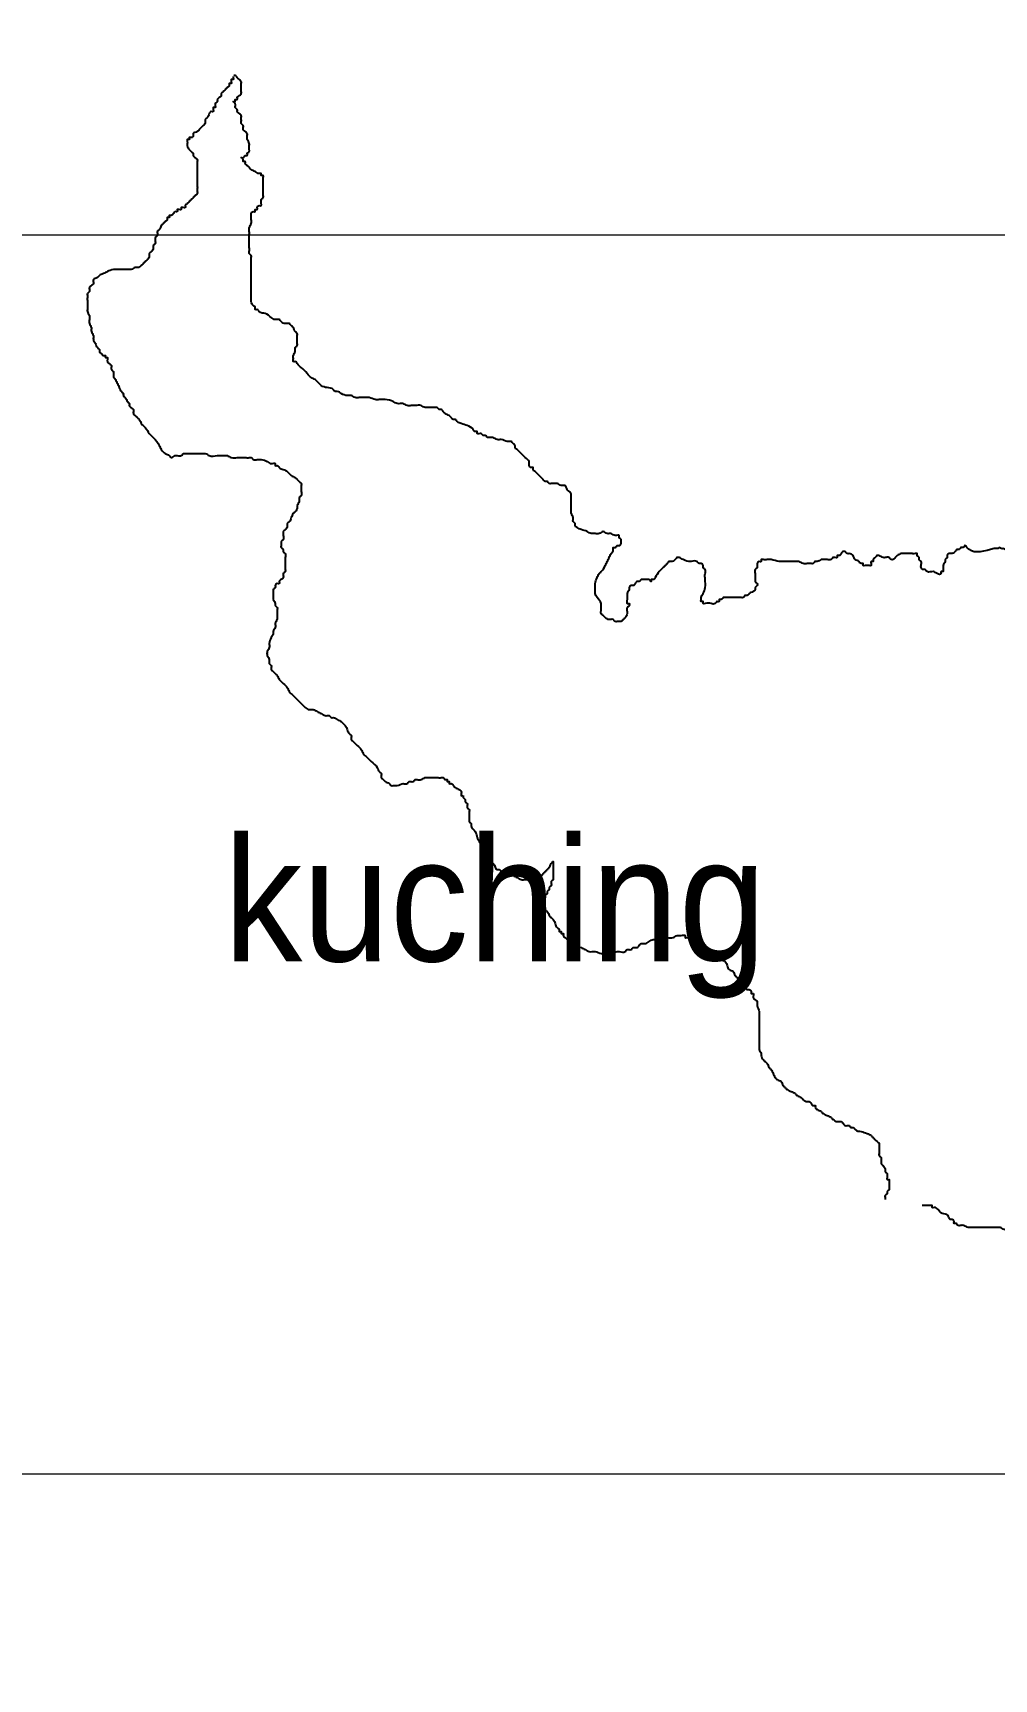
# Model space of a CAD drawing. Header units: metres. Extents: x -400 to 2000400, y -400 to 948520.
# Drawn here: x 904771 to 982331, y 83429 to 216285 of the extents above; entities that cross this region are included whole.
import ezdxf
from ezdxf.enums import TextEntityAlignment as Align

# ---------------------------------------------------------------- set-up
doc = ezdxf.new("R2010")
doc.units = ezdxf.units.M
doc.header["$LTSCALE"] = 1600
for name, color, linetype, lineweight in [('1', 7, 'Continuous', 25), ('2', 7, 'Continuous', 25), ('3', 7, 'Continuous', 13)]:
    doc.layers.add(name, color=color, linetype=linetype, lineweight=lineweight)

msp = doc.modelspace()

# ---------------------------------------------------------------- linework, layer by layer
at = {"layer": '1'}
for points in [[(665751, 169924), (665751, 169863), (665690, 169863), (665690, 169802), (665690, 169741), (665690, 169741), (665651, 169778)], [(920940, 212775), (920940, 212678), (920940, 212516), (920779, 212516), (920779, 212355), (920779, 212194), (920617, 212194), (920617, 212032), (920456, 211871), (920295, 211709), (920133, 211548), (919972, 211387), (919972, 211225), (919811, 211064), (919649, 210902), (919649, 210741), (919488, 210580), (919488, 210418), (919488, 210257), (919327, 210257), (919327, 210095), (919327, 209934), (919165, 209934), (919004, 209772), (918842, 209450), (918681, 209288), (918681, 209127), (918520, 208804), (918197, 208481), (918036, 208320), (917713, 208158), (917713, 207997), (917552, 207836), (917390, 207836), (917390, 207674), (917229, 207674), (917229, 207513), (917229, 207351), (917229, 207190), (917390, 206867), (917552, 206706), (917713, 206544), (917713, 206383), (917874, 206222), (918036, 206060), (918036, 205899), (918036, 205737), (918036, 205576), (918036, 205415), (918036, 205253), (918036, 205092), (918036, 204930), (918036, 204769), (918036, 204607), (918036, 204446), (918036, 203962), (918036, 203639), (918036, 203478), (918036, 203316), (917874, 203155), (917713, 202993), (917552, 202832), (917390, 202671), (917229, 202509), (917068, 202348), (917068, 202186), (916906, 202186), (916745, 202186), (916745, 202025), (916584, 202025), (916422, 202025), (916422, 201864), (916261, 201864), (915938, 201541), (915777, 201541), (915777, 201379), (915616, 201379), (915616, 201218), (915454, 201057), (915293, 200895), (915132, 200734), (914970, 200411), (914809, 200249), (914809, 199927), (914647, 199765), (914647, 199604)], [(921585, 212194), (921585, 212355), (921424, 212516), (921263, 212678), (921101, 212839), (921014, 212839)], [(922392, 196053), (922392, 196537), (922392, 196860), (922392, 197344), (922392, 197506), (922392, 197667), (922392, 197828), (922392, 197990), (922392, 198151), (922392, 198313), (922231, 198474), (922231, 198635), (922231, 198958), (922231, 199120), (922231, 199442), (922231, 199927), (922231, 200249), (922231, 200572), (922392, 200895), (922392, 201218), (922392, 201541), (922392, 201702), (922553, 201864), (922715, 201864), (922715, 202025), (922876, 202025), (922876, 202186), (923037, 202348), (923199, 202348), (923199, 202509), (923199, 202671), (923199, 202832), (923360, 202993), (923360, 203155), (923360, 203478), (923360, 203639), (923360, 203800), (923360, 204123), (923360, 204285), (923360, 204446), (923360, 204607), (923360, 204769), (923199, 204769), (923199, 204930), (923037, 204930), (922715, 205092), (922392, 205253), (922069, 205576), (921908, 205737), (921908, 205899), (921747, 205899), (921747, 206060), (921585, 206222), (921747, 206222), (921908, 206383), (922069, 206383), (922069, 206544), (922231, 206706), (922231, 206867), (922231, 207029), (922231, 207190), (922231, 207351), (922069, 207674), (922069, 207997), (922069, 208158), (921908, 208320), (921747, 208481), (921747, 208643), (921747, 208804), (921585, 208965), (921585, 209127), (921585, 209288), (921585, 209450), (921585, 209611), (921424, 209772), (921263, 209934), (921263, 210095), (921101, 210257), (921101, 210580), (920940, 210741), (921101, 210741), (921101, 210902), (921263, 210902), (921263, 211064), (921424, 211225), (921585, 211387), (921585, 211548), (921585, 211709), (921585, 211871), (921585, 212032), (921585, 212194)], [(914647, 199604), (914647, 199442), (914647, 199281), (914486, 199120), (914486, 198958), (914325, 198635), (914163, 198474), (914163, 198313), (914002, 197990), (913841, 197828), (913679, 197667), (913518, 197506), (913195, 197344), (913034, 197344), (912711, 197183), (912550, 197183), (912389, 197183), (912227, 197183), (912066, 197183), (911743, 197183), (911259, 197183), (910775, 197021), (910453, 196860), (910130, 196699), (909968, 196537), (909646, 196376), (909646, 196053), (909484, 195891), (909323, 195730), (909323, 195569), (909323, 195407), (909162, 195246), (909162, 195084), (909162, 194923), (909162, 194600), (909162, 194277), (909162, 193955), (909162, 193793), (909323, 193470), (909323, 193148), (909323, 192825), (909484, 192502), (909484, 192179), (909646, 191856), (909646, 191533), (909807, 191211), (909968, 190888), (910130, 190726), (910130, 190565), (910291, 190404), (910453, 190242), (910614, 190242), (910614, 190081), (910775, 190081), (910775, 189919), (910775, 189758), (910937, 189597), (911098, 189435), (911098, 189112), (911259, 188951), (911259, 188628), (911421, 188305), (911582, 187983), (911743, 187660), (911905, 187337), (912066, 187175), (912066, 187014), (912227, 186853), (912389, 186530), (912550, 186368), (912550, 186207), (912711, 186046), (912873, 185884), (912873, 185723), (912873, 185561), (913034, 185400), (913195, 185239), (913357, 185077), (913518, 184754), (913841, 184432), (914163, 183947), (914486, 183625), (914970, 182979), (915132, 182656), (915454, 182333), (915777, 182172), (915938, 182010), (916261, 182172), (916422, 182172), (916745, 182172), (916906, 182333)], [(941431, 183625), (941269, 183786), (941108, 183786), (940947, 183947), (940624, 183947), (940624, 184109), (940463, 184109), (940301, 184270), (939817, 184593), (939333, 184754), (939011, 184916), (938849, 185077), (938688, 185077), (938527, 185239), (938365, 185400), (938043, 185561), (937881, 185723), (937720, 185884), (937559, 185884), (937397, 186046), (937236, 186046), (937074, 186046), (936913, 186046), (936752, 186046), (936590, 186046), (936429, 186046), (936106, 186207), (935622, 186207), (935300, 186207), (934977, 186207), (934654, 186368), (934170, 186368), (933848, 186530), (933202, 186691), (932718, 186691), (932395, 186691), (931911, 186853), (931589, 186853), (931266, 186853), (931105, 186853), (930782, 186853), (930459, 187014), (930298, 187014), (930137, 187014), (929653, 187175), (929330, 187337), (929169, 187337), (929007, 187498), (928523, 187660), (928039, 187821), (927878, 187983), (927716, 188144), (927555, 188305), (927232, 188467), (926910, 188790), (926426, 189274), (926103, 189597), (925942, 189758), (925780, 189758), (925780, 189919), (925780, 190081), (925780, 190242), (925942, 190565), (925942, 190888), (926103, 191049), (926103, 191211), (926103, 191533), (926103, 191856), (926103, 192018), (925942, 192179), (925780, 192502), (925619, 192663), (925458, 192825), (925135, 192825), (924812, 192986), (924651, 193148), (924328, 193148), (924006, 193309), (923521, 193632), (923037, 193793), (922876, 193955), (922715, 193955), (922715, 194116), (922553, 194277), (922392, 194600), (922392, 194762), (922392, 195084), (922392, 195246), (922392, 195407), (922392, 195730), (922392, 196053)], [(952241, 168775), (952080, 168775), (951918, 168775), (951757, 168775), (951596, 168936), (951273, 168936), (950950, 169098), (950789, 169259), (950627, 169421), (950627, 169743), (950627, 169905), (950627, 170228), (950305, 170712), (950143, 171035), (950143, 171358), (950143, 171842), (950305, 172326), (950466, 172649), (950627, 172810), (950950, 173294), (951112, 173617), (951273, 173940), (951434, 174263), (951596, 174586), (951596, 174747), (951757, 174747), (951918, 174909), (952080, 174909), (952241, 175070), (952241, 175231), (952241, 175393), (952080, 175554), (952080, 175716), (951757, 175716), (951434, 175877), (951112, 175877), (950789, 176038), (950466, 175877), (950143, 175877), (949982, 175877), (949821, 175877), (949498, 176038), (949014, 176200), (948691, 176361), (948530, 176523), (948530, 176684), (948369, 176845), (948369, 177168), (948207, 177491), (948207, 177814), (948207, 178137), (948207, 178459), (948207, 178621), (948207, 178782), (948207, 178944), (948207, 179105), (948046, 179267), (947885, 179428), (947723, 179751), (947401, 179751), (947078, 179912), (946917, 179912), (946594, 179912), (946433, 179912), (946271, 180074), (946110, 180074), (945948, 180235), (945626, 180558), (945464, 180719), (945303, 180881), (945142, 181042), (945142, 181203), (944980, 181203), (944819, 181365), (944819, 181688), (944496, 182010), (944335, 182172), (944174, 182333), (944012, 182495), (943851, 182656), (943690, 182817), (943690, 182979), (943528, 183140), (943367, 183302), (943206, 183302), (943044, 183302), (942560, 183463), (942238, 183463), (941915, 183625), (941592, 183625), (941431, 183625)], [(916906, 182333), (917229, 182333), (917390, 182333), (917552, 182333), (917874, 182333), (918197, 182333), (918520, 182333), (918681, 182333), (919004, 182172), (919649, 182172), (920133, 182172), (920456, 182172), (920779, 182010), (921263, 182010), (921424, 182010), (921585, 182010), (921908, 182010), (922231, 182010), (922392, 182010), (922553, 181849), (922876, 181849), (923199, 181849), (923683, 181688), (924006, 181526), (924328, 181526), (924328, 181365), (924490, 181365), (924651, 181203), (924974, 181042), (925296, 180881), (925458, 180719), (925619, 180558), (925942, 180396), (926103, 180235), (926264, 180074), (926426, 179912), (926426, 179751), (926426, 179589), (926426, 179428), (926426, 179267), (926426, 178944), (926264, 178782), (926264, 178459), (926103, 178137), (926103, 177975), (925942, 177652), (925780, 177491), (925619, 177168), (925458, 176845), (925296, 176684), (925296, 176523), (925135, 176200), (924974, 176038), (924974, 175877), (924974, 175716), (924974, 175393), (924812, 175231), (924812, 175070), (924812, 174747), (924974, 174586), (924974, 174424), (925135, 174263), (925135, 173940), (925135, 173779), (925135, 173456), (925135, 173294), (925135, 173133), (925135, 172972), (925135, 172810), (924974, 172649), (924974, 172487), (924974, 172326), (924812, 172165), (924651, 172003), (924651, 171842), (924490, 171842), (924328, 171680), (924328, 171519), (924167, 171358), (924167, 171196), (924167, 171035), (924167, 170712), (924167, 170551), (924328, 170228), (924328, 170066), (924490, 169905), (924490, 169743), (924490, 169582), (924490, 169421), (924490, 169098), (924490, 168936)], [(982331, 174666), (980315, 174586), (980154, 174747), (979992, 174909), (979831, 174747), (979670, 174747), (979508, 174586), (979347, 174586), (979186, 174424), (978863, 174263), (978702, 174263), (978540, 174101), (978540, 173940), (978379, 173779), (978379, 173617), (978218, 173294), (978218, 173133), (978218, 172972), (978218, 172810), (978056, 172810), (978056, 172649), (977733, 172649), (977411, 172810), (976927, 172810), (976765, 172972), (976604, 172972), (976443, 173133), (976443, 173294), (976443, 173617), (976281, 173779), (976281, 173940), (976120, 174101), (976120, 174263), (975959, 174263), (975636, 174263), (975313, 174263), (974829, 174263), (974507, 174101), (974345, 173940), (974184, 173779), (974023, 173779), (973861, 173940), (973539, 173940), (973377, 173940), (973054, 174101), (972893, 174101), (972732, 173940), (972570, 173779), (972570, 173617), (972409, 173617), (972409, 173456), (972409, 173294), (972248, 173294), (972086, 173294), (971925, 173294), (971764, 173294), (971764, 173456), (971602, 173456), (971441, 173617), (971118, 173779), (970957, 174101), (970634, 174263), (970473, 174263), (970312, 174424), (970150, 174424), (969989, 174263), (969828, 174101), (969666, 174101), (969666, 173940), (969505, 173940), (969344, 173940), (969182, 173779), (968859, 173779), (968537, 173779), (968375, 173779), (968053, 173617), (967891, 173617), (967730, 173456), (967569, 173456), (967246, 173456), (966923, 173456), (966601, 173617), (966278, 173617), (965955, 173617), (965794, 173617), (965633, 173617), (965471, 173617), (965310, 173617), (964987, 173617), (964342, 173779), (964019, 173779)], [(987575, 170954), (987333, 170954), (987171, 171034), (987010, 171115), (986929, 171115), (986849, 171115), (986768, 171196), (986687, 171276), (986445, 171357), (986203, 171438), (986122, 171519), (985961, 171599), (985961, 171680), (985880, 171680), (985800, 171761), (985719, 171761), (985558, 171761), (985477, 171841), (985396, 171841), (985235, 171841), (985074, 171841), (984993, 171841), (984912, 171841), (984832, 171922), (984751, 171922), (984670, 172003), (984590, 172003), (984428, 172083), (984348, 172083), (984348, 172164), (984267, 172164), (984267, 172245), (984267, 172326), (984186, 172406), (984186, 172568), (984106, 172729), (984025, 172891), (983944, 173052), (983944, 173213), (983944, 173294), (983944, 173455), (983944, 173617), (983944, 173698), (983944, 173859), (983944, 173940), (983864, 174101), (983864, 174182), (983864, 174262), (983864, 174343), (983783, 174424), (983702, 174505), (983622, 174585), (983541, 174585), (983380, 174585), (983299, 174585), (983057, 174666), (982896, 174666), (982734, 174747), (982654, 174666), (982573, 174666), (982492, 174666), (982412, 174666), (982331, 174666)], [(964019, 173779), (963696, 173779), (963535, 173779), (963535, 173617), (963374, 173617), (963212, 173456), (963212, 173294), (963212, 173133), (963051, 172972), (963051, 172649), (963051, 172487), (963051, 172326), (963051, 172165), (963051, 172003), (963212, 171842), (963212, 171680), (963051, 171519), (963051, 171358), (962890, 171196), (962567, 171035), (962406, 170873), (962244, 170873), (962083, 170712), (961922, 170712), (961760, 170712), (961438, 170712), (961115, 170712), (960792, 170712), (960631, 170712), (960470, 170712), (960308, 170551), (960147, 170551), (960147, 170389), (959986, 170389), (959824, 170228), (959501, 170228), (959017, 170228), (958856, 170228), (958856, 170389), (958695, 170389), (958695, 170551), (958695, 170712), (958856, 171035), (959017, 171519), (959017, 172165), (959017, 172649), (959017, 172972), (958856, 173133), (958856, 173294), (958695, 173456), (958533, 173456), (958372, 173617), (957888, 173617), (957243, 173779), (956920, 173940), (956759, 173940), (956597, 173779), (956275, 173617), (956113, 173617), (955952, 173456), (955791, 173294), (955629, 173133), (955306, 172810), (954984, 172326), (954822, 172165), (954661, 172165), (954661, 172003), (954500, 172165), (954338, 172165), (954177, 172165), (954016, 172165), (953854, 172165), (953693, 172003), (953532, 172003), (953370, 171842), (953209, 171680), (953048, 171680), (952886, 171519), (952886, 171358), (952725, 171035), (952725, 170873), (952725, 170712), (952725, 170551), (952725, 170228), (952886, 170228), (952886, 170066), (952725, 169905), (952725, 169421), (952564, 169098), (952402, 168936), (952241, 168775)], [(924490, 168936), (924328, 168614), (924328, 168291), (924167, 167968), (924167, 167807), (924006, 167484), (923844, 167000), (923844, 166677), (923683, 166354), (923683, 166031), (923844, 165708), (923844, 165385), (924006, 165224), (924006, 165063), (924006, 164901), (924167, 164740), (924328, 164578), (924490, 164417), (924651, 164094), (924812, 163933), (924974, 163771), (925296, 163449), (925458, 163126), (925780, 162803), (925942, 162642), (926264, 162319), (926426, 162157), (926587, 161996), (926748, 161835), (927071, 161673), (927394, 161673), (927716, 161512), (928039, 161350), (928362, 161189), (928523, 161189), (928685, 161189), (928846, 161027), (929007, 161027), (929330, 160866), (929653, 160705), (929814, 160543), (929975, 160382), (930137, 160059), (930298, 159736), (930459, 159575), (930459, 159413), (930459, 159252), (930621, 159091), (930782, 158929), (930943, 158768), (931266, 158445), (931427, 158122), (931750, 157799), (932073, 157477), (932557, 156992), (932718, 156669), (932880, 156508), (932880, 156185), (933041, 156024), (933202, 155862), (933525, 155701), (933686, 155540), (933848, 155540), (934009, 155540), (934170, 155540), (934654, 155701), (934977, 155701), (935138, 155862), (935461, 155862), (935622, 156024), (935784, 156024), (936106, 156024), (936429, 156185), (936752, 156185), (937074, 156185), (937397, 156185), (937720, 156185), (937881, 156185), (938043, 156024), (938204, 156024), (938204, 155862), (938365, 155862), (938365, 155701), (938527, 155701), (938688, 155540), (938849, 155378), (939172, 155217), (939333, 155055), (939333, 154894), (939333, 154733), (939495, 154733)], [(939495, 154733), (939495, 154571), (939656, 154410), (939656, 154248), (939817, 154087), (939817, 153926), (939817, 153764), (939979, 153603), (939979, 153441), (939979, 153280), (939979, 153119), (939979, 152796), (939979, 152634), (940140, 152473), (940140, 152311), (940463, 151827), (940624, 151343), (940785, 151020), (940947, 150697), (941108, 150375), (941108, 150213), (941108, 150052), (941269, 149890), (941269, 149729), (941431, 149729), (941592, 149406), (941915, 149245), (942238, 148761), (942399, 148761), (942560, 148599), (942722, 148599), (942883, 148599), (943206, 148438), (943528, 148276), (943851, 148115), (944174, 147954), (944496, 147954), (944658, 147954), (944819, 147954), (945142, 147954), (945303, 147954), (945464, 148115), (945626, 148115), (945948, 148438), (946110, 148599), (946271, 148761), (946433, 148922), (946594, 149245), (946755, 149406), (946755, 149245), (946755, 149083), (946755, 148922), (946755, 148761), (946755, 148599), (946755, 148438), (946755, 148276), (946755, 148115), (946755, 147954), (946594, 147792), (946594, 147631), (946594, 147469), (946433, 147308), (946433, 147146), (946271, 146985), (946271, 146824), (946110, 146662), (946110, 146501), (945948, 146339), (945948, 146178), (945948, 146017), (945948, 145855), (946110, 145694), (946110, 145532), (946271, 145371), (946433, 145048), (946594, 144887), (946755, 144725), (946917, 144403), (947078, 144080), (947239, 143918), (947239, 143757), (947401, 143757), (947401, 143596), (947562, 143596), (947562, 143434), (947723, 143273), (947885, 143111), (948207, 142788), (948530, 142627), (949014, 142466), (949337, 142304)], [(949337, 142304), (949659, 142143), (950143, 142143), (950627, 141981), (950789, 141981), (951112, 141981), (951434, 141981), (951596, 141981), (951918, 142143), (952080, 142143), (952564, 142143), (952725, 142304), (953048, 142304), (953209, 142466), (953532, 142466), (953693, 142627), (953854, 142788), (954177, 142788), (954500, 142950), (954822, 143111), (955145, 143111), (955629, 143273), (955952, 143273), (956436, 143273), (956759, 143434), (957081, 143434), (957404, 143434), (957404, 143273), (957565, 143273), (957888, 143111), (958049, 143111), (958533, 142788), (959017, 142466), (959501, 142143), (959824, 141820), (960308, 141497), (960631, 141336), (960792, 141013), (960954, 140690), (961276, 140529), (961438, 140206), (961599, 140045), (961760, 139722), (962083, 139560), (962244, 139238), (962406, 139076), (962567, 139076), (962728, 138915), (962728, 138753), (962890, 138753), (962890, 138430), (963051, 138269), (963212, 138108), (963212, 137785), (963374, 137301), (963374, 136978), (963374, 136655), (963374, 136171), (963374, 135687), (963374, 135525), (963374, 135202), (963374, 135041), (963374, 134718), (963374, 134557), (963374, 134395), (963374, 134234), (963535, 133911), (963535, 133750), (963696, 133427), (963858, 133265), (964019, 133104), (964180, 132781), (964342, 132620), (964503, 132297), (964665, 131974), (964826, 131813), (965149, 131651), (965310, 131329), (965471, 131167), (965633, 131006), (965955, 130844), (966278, 130683), (966439, 130522), (966762, 130360), (966923, 130199), (967246, 130037), (967407, 130037), (967569, 129876), (967730, 129714), (967891, 129714), (967891, 129553)], [(967891, 129553), (968053, 129392), (968375, 129230), (968537, 129069), (968859, 128907), (969182, 128746), (969344, 128585), (969666, 128423), (969989, 128423), (970150, 128262), (970312, 128100), (970473, 128100), (970634, 128100), (970796, 127939), (970957, 127939), (971118, 127778), (971602, 127616), (972086, 127455), (972409, 127293), (972570, 127132), (972893, 126809), (973054, 126648), (973054, 126486), (973054, 126325), (973054, 126164), (973054, 126002), (973054, 125841), (973054, 125679), (973216, 125518), (973216, 125356), (973216, 125195), (973216, 125034), (973377, 124872), (973539, 124549), (973539, 124388), (973700, 124227), (973700, 124065), (973700, 123904), (973700, 123742), (973861, 123742), (973861, 123581), (973861, 123420), (973861, 123258), (973861, 123097), (973861, 122935), (973700, 122774), (973700, 122613), (973539, 122451), (973539, 122290), (973539, 122128)], [(987818, 118739), (987656, 118900), (987495, 118900), (987172, 119062), (986850, 119223), (986366, 119384), (986043, 119546), (985882, 119546), (985720, 119546), (985559, 119546), (985236, 119546), (985075, 119546), (984591, 119546), (984268, 119707), (983945, 119707), (983461, 119707), (983139, 119707), (982816, 119869), (982493, 119869), (982171, 119869), (981848, 119869), (981687, 119869), (981525, 119869), (981203, 119869), (980880, 119869), (980719, 119869), (980557, 119869), (980396, 119869), (980235, 119869), (979912, 120030), (979589, 120030), (979428, 120030), (979266, 120191), (979105, 120191), (979105, 120353), (978944, 120514), (978782, 120514), (978621, 120837), (978137, 120998), (977814, 121321), (977492, 121483), (977330, 121483), (977330, 121644), (977169, 121644), (977008, 121644), (976846, 121644), (976685, 121644), (976524, 121644)]]:
    msp.add_spline(points, degree=3, dxfattribs=at)
at = {"layer": '3', "lineweight": 25}
msp.add_line((921058, 212854), (920985, 212814), dxfattribs=at)
at = {"layer": '3'}
for p, q in [((900000, 200000), (1600000, 200000)), ((900000, 100000), (1600000, 100000))]:
    msp.add_line(p, q, dxfattribs=at)

# ---------------------------------------------------------------- texts
at = {"layer": '2', "width": 0.95}
msp.add_text('kuching', height=10000, dxfattribs=at).set_placement((942048, 141359), align=Align.CENTER)

doc.saveas('drawing.dxf')
